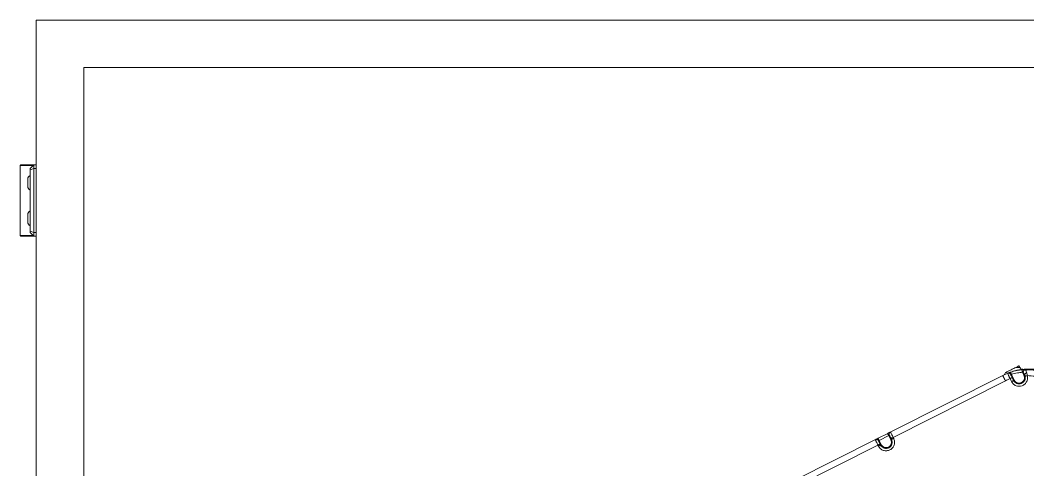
# Model space of a CAD drawing. Header units: millimetres. Extents: x 169 to 14583, y -399 to 10804.
# Drawn here: x 11390 to 12238, y 2897 to 3276 of the extents above; entities that cross this region are included whole.
import ezdxf

# ---------------------------------------------------------------- set-up
doc = ezdxf.new("R2010")
doc.units = ezdxf.units.MM
doc.header["$LTSCALE"] = 35

msp = doc.modelspace()

# ---------------------------------------------------------------- linework, layer by layer
at = {"color": 7, "linetype": 'Continuous', "lineweight": 18}
for p, q in [((11403.243, 1076.159), (11403.243, 3276.159)), ((13364.985, 3276.159), (11403.243, 3276.159)), ((11443.243, 3236.159), (11443.243, 1076.159)), ((13364.985, 3236.159), (11443.243, 3236.159)), ((11390.243, 3154.159), (11389.743, 3153.659)), ((11389.743, 3153.659), (11389.743, 3094.659)), ((11400.743, 3153.659), (11389.743, 3153.659)), ((11390.243, 3154.159), (11401.243, 3154.159)), ((11401.243, 3154.159), (11398.243, 3151.159)), ((11401.243, 3151.159), (11398.243, 3149.916)), ((11398.243, 3149.916), (11398.243, 3151.159)), ((11398.243, 3098.402), (11398.243, 3149.916)), ((11401.243, 3154.159), (11401.243, 3151.159)), ((11401.243, 3154.159), (11403.243, 3154.159)), ((11401.243, 3151.159), (11401.243, 3097.159)), ((11403.243, 3151.159), (11401.243, 3151.159)), ((11396.143, 3136.159), (11396.143, 3142.159)), ((11396.143, 3106.159), (11396.143, 3112.159)), ((11401.243, 3097.159), (11398.243, 3098.402)), ((11398.243, 3097.159), (11398.243, 3098.402)), ((11389.743, 3094.659), (11390.243, 3094.159)), ((11389.743, 3094.659), (11400.743, 3094.659)), ((11401.243, 3094.159), (11390.243, 3094.159)), ((11401.243, 3094.159), (11398.243, 3097.159)), ((11401.243, 3097.159), (11401.243, 3094.159)), ((11401.243, 3097.159), (11403.243, 3097.159)), ((11403.243, 3094.159), (11401.243, 3094.159)), ((12221.353, 2978.711), (12217.095, 2976.829)), ((12221.628, 2978.793), (12221.379, 2978.643)), ((12231.59, 2983.558), (12230.899, 2984.925)), ((12233.667, 2979.505), (12234.981, 2976.904)), ((12234.113, 2981.911), (12234.168, 2981.921)), ((12234.606, 2978.754), (12235.427, 2977.129)), ((12236.434, 2981.608), (12235.92, 2981.597)), ((12236.35, 2981.654), (12236.399, 2981.572)), ((12217.095, 2976.829), (12122.491, 2929.017)), ((12219.351, 2972.366), (12124.887, 2924.625)), ((12218.58, 2977.668), (12218.338, 2977.481)), ((12218.577, 2977.667), (12218.607, 2977.678)), ((12218.578, 2977.686), (12218.823, 2977.936)), ((12224.528, 2971.622), (12223.279, 2974.094)), ((12226.903, 2972.822), (12224.451, 2977.673)), ((12226.311, 2972.522), (12225.062, 2974.994)), ((12226.311, 2972.522), (12226.457, 2972.596)), ((12234.201, 2970.871), (12234.041, 2970.774)), ((12235.556, 2977.195), (12235.427, 2977.129)), ((12112.179, 2923.805), (12120.257, 2927.888)), ((12122.595, 2928.962), (12122.189, 2928.829)), ((12122.491, 2929.017), (12122.563, 2928.934)), ((12109.945, 2922.676), (12042.167, 2888.422)), ((12110.275, 2922.808), (12109.927, 2922.56)), ((12110.282, 2922.782), (12109.945, 2922.676)), ((12109.945, 2922.676), (12109.951, 2922.679)), ((12112.635, 2921.795), (12112.629, 2921.792)), ((12114.44, 2918.225), (12112.635, 2921.795)), ((12113.081, 2922.02), (12121.159, 2926.103)), ((12114.885, 2918.45), (12113.081, 2922.02)), ((12114.293, 2918.151), (12113.842, 2919.044)), ((12121.159, 2926.103), (12122.963, 2922.533)), ((12121.611, 2926.331), (12121.605, 2926.328)), ((12121.605, 2926.328), (12123.409, 2922.758)), ((12123.104, 2923.725), (12123.555, 2922.832)), ((12123.555, 2922.832), (12123.409, 2922.758)), ((12124.887, 2924.625), (12125.338, 2923.733)), ((12112.06, 2918.143), (12044.562, 2884.03)), ((12112.511, 2917.25), (12112.06, 2918.143)), ((12114.293, 2918.151), (12114.44, 2918.225))]:
    msp.add_line(p, q, dxfattribs=at)
at = {"color": 7, "linetype": 'Continuous', "lineweight": 18, "flags": 128}
for points in [[(12221.353, 2978.711), (12221.357, 2978.712), (12221.36, 2978.713)], [(12234.606, 2978.754), (12234.61, 2978.754), (12234.613, 2978.754)], [(12236.342, 2981.654), (12236.346, 2981.654), (12236.35, 2981.654)], [(12223.855, 2977.745), (12223.852, 2977.744), (12223.849, 2977.743)], [(12226.457, 2972.596), (12225, 2975.48), (12223.855, 2977.745)]]:
    msp.add_lwpolyline(points, dxfattribs=at)
at = {"color": 7, "linetype": 'Continuous', "lineweight": 18}
for centre, start, end in [((11399.643, 3142.159), 113.578178, 180), ((11399.643, 3136.159), 180, 246.421822), ((11399.643, 3112.159), 113.578178, 180), ((11399.643, 3106.159), 180, 246.421822)]:
    msp.add_arc(centre, 3.5, start, end, dxfattribs=at)
for points, knots in [([(12218.578, 2977.686), (12218.726, 2977.822), (12219.166, 2978.227), (12219.375, 2978.794), (12219.515, 2979.172)], [0, 0, 0, 0, 0.3354344, 1, 1, 1, 1]), ([(12228.175, 2983.549), (12227.645, 2983.281), (12226.64, 2982.773), (12225.038, 2981.963), (12223.552, 2981.212), (12222.241, 2980.549), (12221.1, 2979.973), (12220.254, 2979.545), (12219.643, 2979.236), (12219.561, 2979.195), (12219.515, 2979.172)], [0, 0, 0, 0, 0.1458667, 0.2767579, 0.3977322, 0.5159455, 0.6257273, 0.7506135, 0.8598827, 1, 1, 1, 1]), ([(12223.849, 2977.743), (12223.703, 2977.965), (12223.399, 2978.426), (12222.689, 2978.788), (12221.97, 2978.884), (12221.555, 2978.767), (12221.353, 2978.711)], [0, 0, 0, 0, 0.2695438, 0.5596035, 0.786797, 1, 1, 1, 1]), ([(12223.279, 2974.094), (12223.14, 2974.403), (12222.862, 2975.02), (12222.347, 2976.191), (12221.804, 2977.457), (12221.385, 2978.495), (12221.364, 2978.639), (12221.353, 2978.711)], [0, 0, 0, 0, 0.1301185, 0.2588732, 0.5110844, 0.7580724, 1, 1, 1, 1]), ([(12221.36, 2978.713), (12221.409, 2978.732), (12221.509, 2978.77), (12222.073, 2978.98), (12222.879, 2979.266), (12223.522, 2979.474), (12223.85, 2979.58)], [0, 0, 0, 0, 0.2378288, 0.4811771, 0.7360747, 1, 1, 1, 1]), ([(12221.36, 2978.713), (12221.623, 2978.78), (12222.165, 2978.916), (12222.937, 2978.695), (12223.523, 2978.279), (12223.747, 2977.919), (12223.855, 2977.745)], [0, 0, 0, 0, 0.2755859, 0.5671658, 0.7918357, 1, 1, 1, 1]), ([(12223.859, 2979.55), (12223.579, 2979.465), (12223.155, 2979.336), (12222.638, 2979.163), (12222.288, 2979.042), (12221.994, 2978.937), (12221.773, 2978.856), (12221.626, 2978.8), (12221.6, 2978.79), (12221.587, 2978.785)], [0, 0, 0, 0, 0.2464925, 0.37225438, 0.49846215, 0.62461405, 0.75035575, 0.87549354, 1, 1, 1, 1]), ([(12223.85, 2979.58), (12225.622, 2980.08), (12228.788, 2980.973), (12232.056, 2981.337), (12233.494, 2981.497)], [0, 0, 0, 0, 0.5599409, 1, 1, 1, 1]), ([(12224.451, 2977.673), (12224.366, 2977.943), (12224.189, 2978.505), (12223.987, 2979.145), (12223.869, 2979.517), (12223.856, 2979.56), (12223.85, 2979.58)], [0, 0, 0, 0, 0.2702617, 0.5624299, 0.7897368, 1, 1, 1, 1]), ([(12262.203, 2976.802), (12260.43, 2977.625), (12256.888, 2979.27), (12251.26, 2980.927), (12245.496, 2981.961), (12239.637, 2982.309), (12233.786, 2981.949), (12228.548, 2981.086), (12225.372, 2980.058), (12224.051, 2979.631)], [0, 0, 0, 0, 0.1492691, 0.2980141, 0.446744, 0.5959672, 0.7452031, 0.8939547, 1, 1, 1, 1]), ([(12224.451, 2977.673), (12226.145, 2978.15), (12229.171, 2979.003), (12232.293, 2979.351), (12233.667, 2979.505)], [0, 0, 0, 0, 0.5599412, 1, 1, 1, 1]), ([(12230.899, 2984.925), (12230.863, 2984.907), (12230.791, 2984.871), (12230.215, 2984.58), (12229.355, 2984.145), (12228.568, 2983.747), (12228.175, 2983.549)], [0, 0, 0, 0, 0.2500001, 0.5000001, 0.7500001, 1, 1, 1, 1]), ([(12231.586, 2983.566), (12231.523, 2983.569), (12231.397, 2983.576), (12230.304, 2983.629), (12228.986, 2983.579), (12228.175, 2983.549)], [0, 0, 0, 0, 0.27501664, 0.55411964, 1, 1, 1, 1]), ([(12228.937, 2981.048), (12229.114, 2981.087), (12230.113, 2981.311), (12231.371, 2981.518), (12232.226, 2981.642), (12232.503, 2981.682)], [0, 0, 0, 0, 0.1275294, 0.7178877, 1, 1, 1, 1]), ([(12231.586, 2983.566), (12231.753, 2983.298), (12232.103, 2982.738), (12232.893, 2982.209), (12233.61, 2981.947), (12234.02, 2981.948), (12234.153, 2981.949)], [0, 0, 0, 0, 0.2952643, 0.6156626, 0.8749033, 1, 1, 1, 1]), ([(12233.494, 2981.497), (12233.872, 2981.527), (12234.612, 2981.586), (12235.536, 2981.63), (12236.064, 2981.647), (12236.289, 2981.653), (12236.324, 2981.654), (12236.342, 2981.654)], [0, 0, 0, 0, 0.2786936, 0.5459093, 0.7773637, 0.8876048, 1, 1, 1, 1]), ([(12235.91, 2981.596), (12235.844, 2981.592), (12235.708, 2981.583), (12235.194, 2981.589), (12234.446, 2981.569), (12233.818, 2981.522), (12233.494, 2981.497)], [0, 0, 0, 0, 0.2278633, 0.4674282, 0.7254779, 1, 1, 1, 1]), ([(12233.494, 2981.497), (12233.497, 2981.457), (12233.504, 2981.375), (12233.554, 2980.801), (12233.612, 2980.139), (12233.649, 2979.708), (12233.667, 2979.505)], [0, 0, 0, 0, 0.2894444, 0.5859355, 0.8050074, 1, 1, 1, 1]), ([(12233.667, 2979.505), (12233.878, 2979.343), (12234.176, 2979.114), (12234.463, 2978.874), (12234.556, 2978.796), (12234.592, 2978.765), (12234.601, 2978.757), (12234.606, 2978.754)], [0, 0, 0, 0, 0.5831673, 0.8242639, 0.8899455, 0.9478669, 1, 1, 1, 1]), ([(12236.342, 2981.654), (12236.114, 2981.626), (12235.63, 2981.566), (12234.976, 2981.139), (12234.539, 2980.522), (12234.372, 2979.856), (12234.397, 2979.263), (12234.539, 2978.917), (12234.606, 2978.754)], [0, 0, 0, 0, 0.1699334, 0.3620962, 0.5649483, 0.7218555, 0.8683835, 1, 1, 1, 1]), ([(12236.35, 2981.654), (12236.122, 2981.626), (12235.638, 2981.566), (12234.984, 2981.14), (12234.547, 2980.522), (12234.38, 2979.856), (12234.404, 2979.263), (12234.546, 2978.918), (12234.613, 2978.754)], [0, 0, 0, 0, 0.1699232, 0.362082, 0.5649363, 0.7218479, 0.8683804, 1, 1, 1, 1]), ([(12234.613, 2978.754), (12234.646, 2978.726), (12234.711, 2978.669), (12235.02, 2978.174), (12235.352, 2977.567), (12235.556, 2977.195)], [0, 0, 0, 0, 0.2769046, 0.5563934, 1, 1, 1, 1]), ([(12237.338, 2979.049), (12237.155, 2978.964), (12236.772, 2978.787), (12236.236, 2978.416), (12235.786, 2977.98), (12235.513, 2977.533), (12235.542, 2977.304), (12235.556, 2977.195)], [0, 0, 0, 0, 0.1745287, 0.3656538, 0.5644056, 0.792667, 1, 1, 1, 1]), ([(12236.399, 2981.572), (12236.414, 2981.552), (12236.459, 2981.49), (12236.65, 2981.013), (12236.951, 2980.2), (12237.205, 2979.443), (12237.338, 2979.049)], [0, 0, 0, 0, 0.140054, 0.4205132, 0.6981016, 1, 1, 1, 1]), ([(12237.338, 2979.049), (12237.459, 2978.647), (12237.687, 2977.896), (12237.832, 2977.055), (12237.899, 2976.663)], [0, 0, 0, 0, 0.5349389, 1, 1, 1, 1]), ([(12219.351, 2972.366), (12219.02, 2973.021), (12218.358, 2974.331), (12217.617, 2975.797), (12217.174, 2976.673), (12217.122, 2976.777), (12217.095, 2976.829)], [0, 0, 0, 0, 0.279619, 0.559238, 0.779619, 1, 1, 1, 1]), ([(12223.279, 2974.094), (12222.533, 2973.8), (12221.201, 2973.274), (12219.916, 2972.644), (12219.351, 2972.366)], [0, 0, 0, 0, 0.5599574, 1, 1, 1, 1]), ([(12225.062, 2974.994), (12225.017, 2974.972), (12224.928, 2974.927), (12224.45, 2974.685), (12223.876, 2974.395), (12223.478, 2974.194), (12223.279, 2974.094)], [0, 0, 0, 0, 0.2796438, 0.5592878, 0.7796441, 1, 1, 1, 1]), ([(12225.062, 2974.994), (12224.865, 2975.39), (12224.472, 2976.18), (12224.064, 2977.081), (12223.845, 2977.629), (12223.848, 2977.705), (12223.849, 2977.743)], [0, 0, 0, 0, 0.2798981, 0.5594597, 0.7796985, 1, 1, 1, 1]), ([(12223.855, 2977.745), (12223.87, 2977.745), (12223.901, 2977.745), (12224.063, 2977.736), (12224.254, 2977.713), (12224.384, 2977.686), (12224.451, 2977.673)], [0, 0, 0, 0, 0.2577276, 0.5278392, 0.7562521, 1, 1, 1, 1]), ([(12237.899, 2976.663), (12238.028, 2975.791), (12238.285, 2974.048), (12237.454, 2971.476), (12235.825, 2969.371), (12233.535, 2967.987), (12230.901, 2967.514), (12228.288, 2968.02), (12225.965, 2969.402), (12225.008, 2970.881), (12224.528, 2971.622)], [0, 0, 0, 0, 0.1250082, 0.2499984, 0.374994, 0.4999967, 0.6249986, 0.7499942, 0.8749399, 1, 1, 1, 1]), ([(12224.528, 2971.622), (12224.782, 2971.75), (12225.288, 2972.005), (12225.864, 2972.297), (12226.222, 2972.477), (12226.281, 2972.507), (12226.311, 2972.522)], [0, 0, 0, 0, 0.2796438, 0.5592878, 0.7796441, 1, 1, 1, 1]), ([(12235.427, 2977.129), (12235.656, 2976.508), (12236.114, 2975.266), (12235.832, 2973.249), (12234.854, 2971.503), (12233.268, 2970.262), (12231.328, 2969.721), (12229.341, 2969.969), (12227.55, 2970.938), (12226.821, 2972.044), (12226.457, 2972.596)], [0, 0, 0, 0, 0.125, 0.25, 0.3750001, 0.5, 0.6249999, 0.75, 0.875, 1, 1, 1, 1]), ([(12226.457, 2972.596), (12226.469, 2972.602), (12226.491, 2972.613), (12226.61, 2972.674), (12226.754, 2972.746), (12226.853, 2972.797), (12226.903, 2972.822)], [0, 0, 0, 0, 0.2796419, 0.5592874, 0.7796438, 1, 1, 1, 1]), ([(12235.556, 2977.195), (12235.647, 2977.018), (12235.805, 2976.708), (12235.918, 2976.326), (12235.966, 2976.163)], [0, 0, 0, 0, 0.5713624, 1, 1, 1, 1]), ([(12273.093, 2954.709), (12272.093, 2956.487), (12270.097, 2960.038), (12266.122, 2964.706), (12261.538, 2968.755), (12256.291, 2972.108), (12250.502, 2974.625), (12244.293, 2976.286), (12240.034, 2976.537), (12237.899, 2976.663)], [0, 0, 0, 0, 0.1402671, 0.2799211, 0.4197419, 0.5602616, 0.7067899, 0.8530611, 1, 1, 1, 1]), ([(12120.257, 2927.888), (12120.538, 2928.03), (12121.1, 2928.314), (12121.803, 2928.669), (12122.2, 2928.87), (12122.311, 2928.926), (12122.329, 2928.935)], [0, 0, 0, 0, 0.3136519, 0.6263139, 0.9391598, 1, 1, 1, 1]), ([(12122.485, 2929.014), (12122.241, 2928.848), (12121.751, 2928.516), (12121.407, 2927.742), (12121.355, 2926.977), (12121.521, 2926.544), (12121.605, 2926.328)], [0, 0, 0, 0, 0.2796188, 0.5592377, 0.7796191, 1, 1, 1, 1]), ([(12122.491, 2929.017), (12122.255, 2928.858), (12121.762, 2928.527), (12121.408, 2927.742), (12121.364, 2926.965), (12121.531, 2926.537), (12121.611, 2926.331)], [0, 0, 0, 0, 0.2702613, 0.5624294, 0.7897364, 1, 1, 1, 1]), ([(12122.563, 2928.934), (12122.571, 2928.925), (12122.607, 2928.889), (12122.785, 2928.588), (12123.072, 2928.08), (12123.52, 2927.256), (12124.137, 2926.093), (12124.65, 2925.088), (12124.887, 2924.625)], [0, 0, 0, 0, 0.0481514, 0.2133096, 0.368834, 0.5147188, 0.7764542, 1, 1, 1, 1]), ([(12112.06, 2918.143), (12111.827, 2918.607), (12111.322, 2919.617), (12110.751, 2920.804), (12110.355, 2921.651), (12110.111, 2922.194), (12109.95, 2922.584), (12109.946, 2922.645), (12109.945, 2922.676)], [0, 0, 0, 0, 0.19841, 0.4307232, 0.5602112, 0.6982568, 0.8448549, 1, 1, 1, 1]), ([(12109.951, 2922.679), (12110, 2922.704), (12110.099, 2922.754), (12110.628, 2923.021), (12111.217, 2923.319), (12111.755, 2923.591), (12112.037, 2923.734), (12112.179, 2923.805)], [0, 0, 0, 0, 0.24987671, 0.49896483, 0.74819938, 0.87346034, 1, 1, 1, 1]), ([(12112.629, 2921.792), (12112.47, 2922.03), (12112.138, 2922.524), (12111.355, 2922.87), (12110.696, 2922.931), (12110.377, 2922.816), (12110.282, 2922.782)], [0, 0, 0, 0, 0.3048705, 0.6344531, 0.8908686, 1, 1, 1, 1]), ([(12113.842, 2919.044), (12113.797, 2919.021), (12113.708, 2918.976), (12113.23, 2918.734), (12112.657, 2918.444), (12112.259, 2918.243), (12112.06, 2918.143)], [0, 0, 0, 0, 0.2796438, 0.5592878, 0.7796441, 1, 1, 1, 1]), ([(12112.179, 2923.805), (12112.196, 2923.772), (12112.23, 2923.704), (12112.472, 2923.226), (12112.769, 2922.638), (12112.977, 2922.226), (12113.081, 2922.02)], [0, 0, 0, 0, 0.2796188, 0.5592377, 0.7796191, 1, 1, 1, 1]), ([(12125.338, 2923.733), (12125.665, 2922.845), (12126.32, 2921.068), (12125.918, 2918.184), (12124.517, 2915.687), (12122.25, 2913.911), (12119.475, 2913.139), (12116.635, 2913.492), (12114.073, 2914.878), (12113.032, 2916.459), (12112.511, 2917.25)], [0, 0, 0, 0, 0.1250073, 0.2499983, 0.3749941, 0.4999965, 0.6249979, 0.7499938, 0.8749442, 1, 1, 1, 1]), ([(12113.842, 2919.044), (12113.646, 2919.438), (12113.254, 2920.227), (12112.847, 2921.126), (12112.628, 2921.674), (12112.629, 2921.753), (12112.629, 2921.792)], [0, 0, 0, 0, 0.2795474, 0.559142, 0.7795499, 1, 1, 1, 1]), ([(12123.409, 2922.758), (12123.638, 2922.137), (12124.097, 2920.895), (12123.814, 2918.878), (12122.836, 2917.131), (12121.25, 2915.89), (12119.31, 2915.349), (12117.323, 2915.598), (12115.532, 2916.566), (12114.804, 2917.672), (12114.44, 2918.225)], [0, 0, 0, 0, 0.125, 0.25, 0.3750001, 0.5, 0.6249999, 0.75, 0.875, 1, 1, 1, 1]), ([(12121.611, 2926.331), (12121.657, 2926.291), (12121.749, 2926.211), (12122.157, 2925.518), (12122.631, 2924.649), (12122.946, 2924.033), (12123.104, 2923.725)], [0, 0, 0, 0, 0.2796847, 0.5593155, 0.7796621, 1, 1, 1, 1]), ([(12124.887, 2924.625), (12124.634, 2924.497), (12124.127, 2924.242), (12123.551, 2923.95), (12123.194, 2923.77), (12123.134, 2923.74), (12123.104, 2923.725)], [0, 0, 0, 0, 0.2796438, 0.5592878, 0.7796441, 1, 1, 1, 1]), ([(12112.511, 2917.25), (12112.764, 2917.378), (12113.27, 2917.634), (12113.846, 2917.925), (12114.204, 2918.106), (12114.263, 2918.136), (12114.293, 2918.151)], [0, 0, 0, 0, 0.2796438, 0.5592878, 0.7796441, 1, 1, 1, 1]), ([(12114.44, 2918.225), (12114.451, 2918.231), (12114.473, 2918.242), (12114.592, 2918.302), (12114.736, 2918.375), (12114.835, 2918.425), (12114.885, 2918.45)], [0, 0, 0, 0, 0.2796419, 0.5592874, 0.7796438, 1, 1, 1, 1])]:
    msp.add_open_spline(points, degree=3, knots=knots, dxfattribs=at)
for points in [[(12277.555, 2956.964), (12276.526, 2958.809), (12274.468, 2962.501), (12270.435, 2967.419), (12265.805, 2971.758), (12260.598, 2975.394), (12254.936, 2978.27), (12248.927, 2980.306), (12242.688, 2981.543), (12238.462, 2981.617), (12236.35, 2981.654)], [(12235.966, 2976.163), (12236.059, 2975.533), (12236.245, 2974.274), (12235.644, 2972.418), (12234.468, 2970.897), (12232.814, 2969.898), (12230.912, 2969.556), (12229.025, 2969.922), (12227.348, 2970.92), (12226.657, 2971.988), (12226.311, 2972.522)], [(12234.981, 2976.904), (12235.185, 2976.345), (12235.593, 2975.226), (12235.349, 2973.408), (12234.458, 2971.842), (12233.038, 2970.715), (12231.289, 2970.24), (12229.499, 2970.452), (12227.891, 2971.334), (12227.232, 2972.326), (12226.903, 2972.822)], [(12235.427, 2977.129), (12235.418, 2977.125), (12235.399, 2977.115), (12235.295, 2977.063), (12235.151, 2976.99), (12235.038, 2976.933), (12234.981, 2976.904)], [(12237.899, 2976.663), (12237.654, 2976.6), (12237.163, 2976.473), (12236.537, 2976.311), (12236.085, 2976.194), (12236.006, 2976.173), (12235.966, 2976.163)], [(12120.257, 2927.888), (12120.27, 2927.861), (12120.298, 2927.807), (12120.506, 2927.395), (12120.804, 2926.804), (12121.041, 2926.337), (12121.159, 2926.103)], [(12109.951, 2922.679), (12110.198, 2922.77), (12110.692, 2922.953), (12111.49, 2922.838), (12112.2, 2922.456), (12112.49, 2922.015), (12112.635, 2921.795)], [(12112.635, 2921.795), (12112.645, 2921.8), (12112.663, 2921.809), (12112.767, 2921.862), (12112.911, 2921.935), (12113.024, 2921.992), (12113.081, 2922.02)], [(12123.555, 2922.832), (12123.792, 2922.191), (12124.265, 2920.908), (12123.974, 2918.825), (12122.963, 2917.022), (12121.326, 2915.74), (12119.322, 2915.182), (12117.271, 2915.438), (12115.421, 2916.438), (12114.669, 2917.58), (12114.293, 2918.151)], [(12122.963, 2922.533), (12123.167, 2921.973), (12123.575, 2920.855), (12123.332, 2919.037), (12122.441, 2917.471), (12121.02, 2916.344), (12119.271, 2915.869), (12117.481, 2916.08), (12115.873, 2916.962), (12115.215, 2917.954), (12114.885, 2918.45)], [(12121.159, 2926.103), (12121.216, 2926.131), (12121.329, 2926.188), (12121.473, 2926.261), (12121.577, 2926.314), (12121.595, 2926.323), (12121.605, 2926.328)], [(12123.409, 2922.758), (12123.4, 2922.753), (12123.381, 2922.744), (12123.277, 2922.691), (12123.133, 2922.618), (12123.02, 2922.561), (12122.963, 2922.533)], [(12125.338, 2923.733), (12125.112, 2923.619), (12124.66, 2923.39), (12124.082, 2923.098), (12123.666, 2922.888), (12123.592, 2922.851), (12123.555, 2922.832)]]:
    msp.add_open_spline(points, degree=3, dxfattribs=at)

doc.saveas('drawing.dxf')
